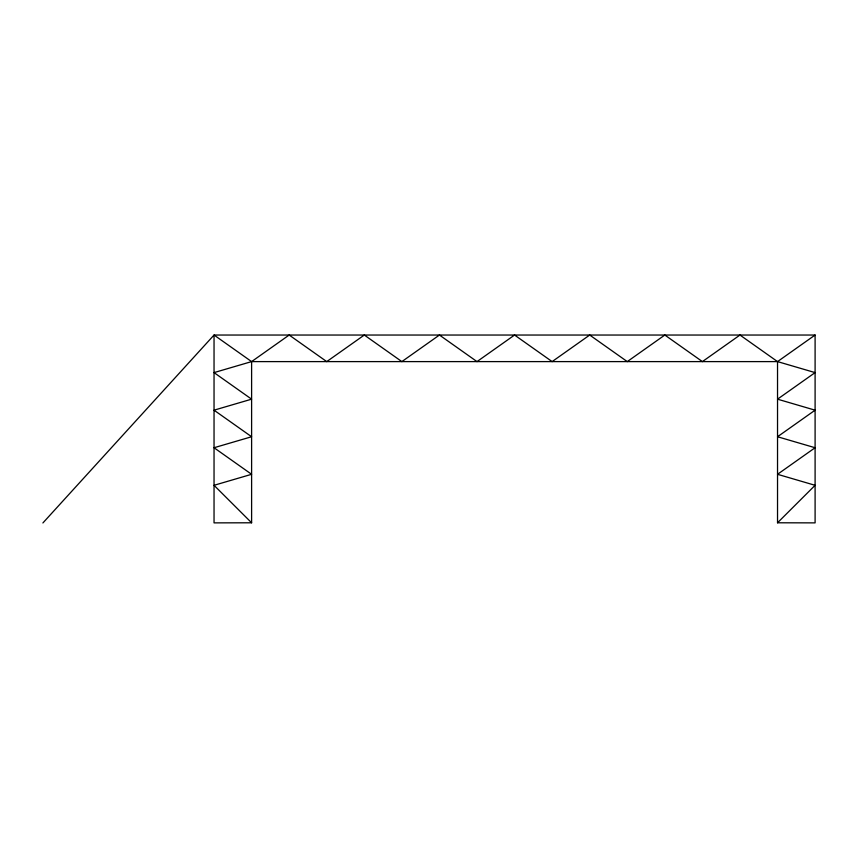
<?xml version="1.0" encoding="UTF-8"?>
<svg xmlns="http://www.w3.org/2000/svg" width="858" height="858" viewBox="0 0 858 858"><rect width="100%" height="100%" fill="white"/><g stroke="black" fill="none" stroke-linecap="round" stroke-linejoin="round"><path stroke-width="1.29" d="M42.9 522.962L214.039 335.038L815.1 335.038L815.1 522.876L777.53 522.79L777.53 361.604L815.1 335.038M777.53 522.79L815.1 485.306L777.53 474.302L815.1 447.737L777.53 436.743L815.1 410.178L777.53 399.174L815.1 372.608L777.53 361.604L251.608 361.604L214.039 372.608L251.608 399.174L214.039 410.178L251.608 436.743L214.039 447.737L251.608 474.302L214.039 485.306L251.608 522.79L251.608 361.604L289.167 335.038L326.737 361.604L364.307 335.038L401.866 361.604L439.435 335.038L477.005 361.604L514.564 335.038L552.134 361.604L589.703 335.038L627.273 361.604L664.832 335.038L702.402 361.604L739.971 335.038L777.53 361.604M251.608 522.79L214.039 522.876L214.039 335.038L251.608 361.604"/></g></svg>
